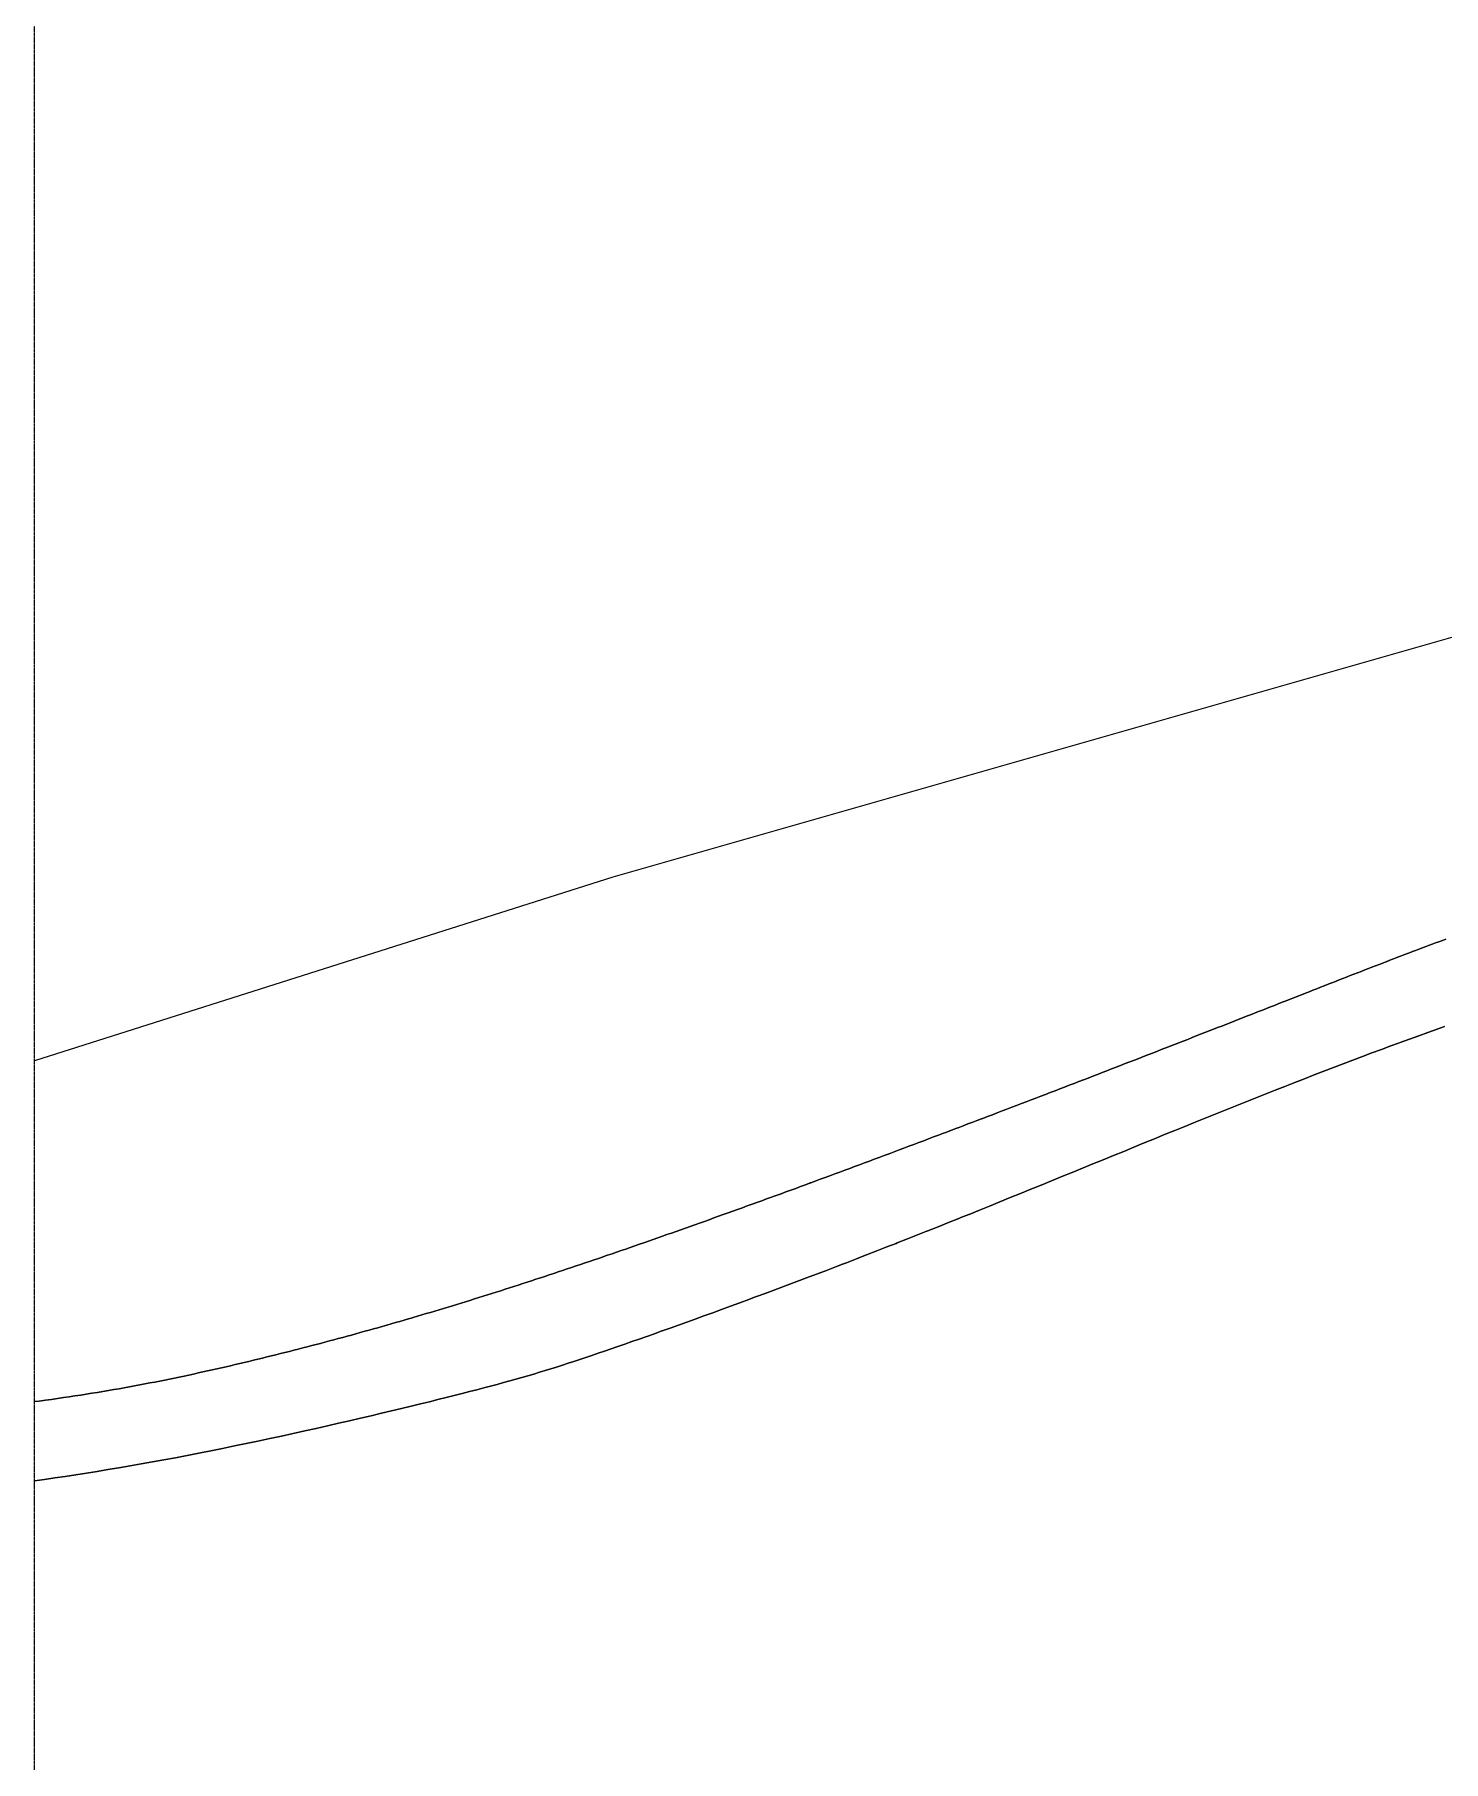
# Model space of a CAD drawing. Header units: inches. Extents: x -9418 to 110693, y 8585 to 209374.
# Drawn here: x -9418 to -6829, y 13768 to 16942 of the extents above; entities that cross this region are included whole.
import ezdxf

# ---------------------------------------------------------------- set-up
doc = ezdxf.new("R2010")
doc.units = ezdxf.units.IN
doc.header["$MEASUREMENT"] = 0
doc.linetypes.add('Aligning Line 1_8_', pattern=[0.25, 0.125, -0.125])
for name, color, linetype, lineweight in [('0-1', 7, 'Continuous', 5), ('C-TOPO', 7, 'Continuous', 9), ('G-ANNO-SYMB', 111, 'Aligning Line 1_8_', 9)]:
    doc.layers.add(name, color=color, linetype=linetype, lineweight=lineweight)

# ---------------------------------------------------------------- blocks, each defined once
blk = doc.blocks.new('1750 Ox - Topography_rvt-1-SITE PLAN - TOPO WITH IMAGERY')
at = {"layer": 'C-TOPO'}
for p, q in [((-3115.1, 16890.3), (-8355.6, 15393.4)), ((-8355.6, 15393.4), (-9418.5, 15055.6)), ((-6856.9, 15267.4), (-6850.5, 15269.8)), ((-6850.5, 15269.8), (-6856.9, 15267.4)), ((-6850.5, 15269.8), (-6844.1, 15272.2)), ((-6844.1, 15272.2), (-6850.5, 15269.8)), ((-6844.1, 15272.2), (-6837.7, 15274.6)), ((-6837.7, 15274.6), (-6844.1, 15272.2)), ((-6837.7, 15274.6), (-6831.3, 15277)), ((-6831.3, 15277), (-6837.7, 15274.6)), ((-6831.3, 15277), (-6825, 15279.3)), ((-6825, 15279.3), (-6831.3, 15277)), ((-6941.1, 15235.3), (-6935.4, 15237.5)), ((-6935.4, 15237.5), (-6941.1, 15235.3)), ((-6935.4, 15237.5), (-6934.6, 15237.8)), ((-6934.6, 15237.8), (-6935.4, 15237.5)), ((-6934.6, 15237.8), (-6928, 15240.4)), ((-6928, 15240.4), (-6934.6, 15237.8)), ((-6928, 15240.4), (-6921.5, 15242.9)), ((-6921.5, 15242.9), (-6928, 15240.4)), ((-6921.5, 15242.9), (-6915, 15245.4)), ((-6915, 15245.4), (-6921.5, 15242.9)), ((-6915, 15245.4), (-6910, 15247.3)), ((-6910, 15247.3), (-6915, 15245.4)), ((-6910, 15247.3), (-6908.5, 15247.8)), ((-6908.5, 15247.8), (-6910, 15247.3)), ((-6908.5, 15247.8), (-6902, 15250.3)), ((-6902, 15250.3), (-6908.5, 15247.8)), ((-6902, 15250.3), (-6895.5, 15252.8)), ((-6895.5, 15252.8), (-6902, 15250.3)), ((-6895.5, 15252.8), (-6889.1, 15255.2)), ((-6889.1, 15255.2), (-6895.5, 15252.8)), ((-6889.1, 15255.2), (-6886.1, 15256.4)), ((-6886.1, 15256.4), (-6889.1, 15255.2)), ((-6886.1, 15256.4), (-6882.6, 15257.7)), ((-6882.6, 15257.7), (-6886.1, 15256.4)), ((-6882.6, 15257.7), (-6876.2, 15260.1)), ((-6876.2, 15260.1), (-6882.6, 15257.7)), ((-6876.2, 15260.1), (-6869.7, 15262.6)), ((-6869.7, 15262.6), (-6876.2, 15260.1)), ((-6869.7, 15262.6), (-6863.3, 15265)), ((-6863.3, 15265), (-6869.7, 15262.6)), ((-6863.3, 15265), (-6856.9, 15267.4)), ((-6856.9, 15267.4), (-6863.3, 15265)), ((-7021.2, 15204.3), (-7014.4, 15206.9)), ((-7014.4, 15206.9), (-7021.2, 15204.3)), ((-7014.4, 15206.9), (-7007.6, 15209.6)), ((-7007.6, 15209.6), (-7014.4, 15206.9)), ((-7007.6, 15209.6), (-7006.5, 15210)), ((-7006.5, 15210), (-7007.6, 15209.6)), ((-7006.5, 15210), (-7000.9, 15212.2)), ((-7000.9, 15212.2), (-7006.5, 15210)), ((-7000.9, 15212.2), (-6994.2, 15214.8)), ((-6994.2, 15214.8), (-7000.9, 15212.2)), ((-6994.2, 15214.8), (-6987.5, 15217.4)), ((-6987.5, 15217.4), (-6994.2, 15214.8)), ((-6987.5, 15217.4), (-6980.8, 15220)), ((-6980.8, 15220), (-6987.5, 15217.4)), ((-6980.8, 15220), (-6974.2, 15222.6)), ((-6974.2, 15222.6), (-6980.8, 15220)), ((-6974.2, 15222.6), (-6971.8, 15223.5)), ((-6971.8, 15223.5), (-6974.2, 15222.6)), ((-6971.8, 15223.5), (-6967.5, 15225.1)), ((-6967.5, 15225.1), (-6971.8, 15223.5)), ((-6967.5, 15225.1), (-6960.9, 15227.7)), ((-6960.9, 15227.7), (-6967.5, 15225.1)), ((-6960.9, 15227.7), (-6954.3, 15230.2)), ((-6954.3, 15230.2), (-6960.9, 15227.7)), ((-6954.3, 15230.2), (-6947.7, 15232.8)), ((-6947.7, 15232.8), (-6954.3, 15230.2)), ((-6947.7, 15232.8), (-6941.1, 15235.3)), ((-6941.1, 15235.3), (-6947.7, 15232.8)), ((-7104.3, 15171.7), (-7097.2, 15174.5)), ((-7097.2, 15174.5), (-7104.3, 15171.7)), ((-7097.2, 15174.5), (-7090.2, 15177.2)), ((-7090.2, 15177.2), (-7097.2, 15174.5)), ((-7090.2, 15177.2), (-7083.2, 15180)), ((-7083.2, 15180), (-7090.2, 15177.2)), ((-7083.2, 15180), (-7076.2, 15182.7)), ((-7076.2, 15182.7), (-7083.2, 15180)), ((-7076.2, 15182.7), (-7069.2, 15185.5)), ((-7069.2, 15185.5), (-7076.2, 15182.7)), ((-7069.2, 15185.5), (-7062.3, 15188.2)), ((-7062.3, 15188.2), (-7069.2, 15185.5)), ((-7062.3, 15188.2), (-7055.4, 15190.9)), ((-7055.4, 15190.9), (-7062.3, 15188.2)), ((-7055.4, 15190.9), (-7048.5, 15193.6)), ((-7048.5, 15193.6), (-7055.4, 15190.9)), ((-7048.5, 15193.6), (-7041.6, 15196.3)), ((-7041.6, 15196.3), (-7048.5, 15193.6)), ((-7041.6, 15196.3), (-7034.8, 15199)), ((-7034.8, 15199), (-7041.6, 15196.3)), ((-7034.8, 15199), (-7028, 15201.6)), ((-7028, 15201.6), (-7034.8, 15199)), ((-7028, 15201.6), (-7021.2, 15204.3)), ((-7021.2, 15204.3), (-7028, 15201.6)), ((-7184.1, 15140.3), (-7176.7, 15143.2)), ((-7176.7, 15143.2), (-7184.1, 15140.3)), ((-7176.7, 15143.2), (-7169.3, 15146.1)), ((-7169.3, 15146.1), (-7176.7, 15143.2)), ((-7169.3, 15146.1), (-7167.2, 15147)), ((-7167.2, 15147), (-7169.3, 15146.1)), ((-7167.2, 15147), (-7161.9, 15149)), ((-7161.9, 15149), (-7167.2, 15147)), ((-7161.9, 15149), (-7154.6, 15151.9)), ((-7154.6, 15151.9), (-7161.9, 15149)), ((-7154.6, 15151.9), (-7147.4, 15154.8)), ((-7147.4, 15154.8), (-7154.6, 15151.9)), ((-7147.4, 15154.8), (-7140.1, 15157.6)), ((-7140.1, 15157.6), (-7147.4, 15154.8)), ((-7140.1, 15157.6), (-7132.9, 15160.5)), ((-7132.9, 15160.5), (-7140.1, 15157.6)), ((-7132.9, 15160.5), (-7125.7, 15163.3)), ((-7125.7, 15163.3), (-7132.9, 15160.5)), ((-7125.7, 15163.3), (-7118.5, 15166.1)), ((-7118.5, 15166.1), (-7125.7, 15163.3)), ((-7118.5, 15166.1), (-7111.4, 15168.9)), ((-7111.4, 15168.9), (-7118.5, 15166.1)), ((-7111.4, 15168.9), (-7104.3, 15171.7)), ((-7104.3, 15171.7), (-7111.4, 15168.9)), ((-7267.9, 15107.4), (-7260.1, 15110.5)), ((-7260.1, 15110.5), (-7267.9, 15107.4)), ((-7260.1, 15110.5), (-7252.3, 15113.5)), ((-7252.3, 15113.5), (-7260.1, 15110.5)), ((-7252.3, 15113.5), (-7244.6, 15116.6)), ((-7244.6, 15116.6), (-7252.3, 15113.5)), ((-7244.6, 15116.6), (-7236.9, 15119.6)), ((-7236.9, 15119.6), (-7244.6, 15116.6)), ((-7236.9, 15119.6), (-7229.2, 15122.6)), ((-7229.2, 15122.6), (-7236.9, 15119.6)), ((-7229.2, 15122.6), (-7221.6, 15125.6)), ((-7221.6, 15125.6), (-7229.2, 15122.6)), ((-7221.6, 15125.6), (-7214, 15128.6)), ((-7214, 15128.6), (-7221.6, 15125.6)), ((-7214, 15128.6), (-7206.5, 15131.5)), ((-7206.5, 15131.5), (-7214, 15128.6)), ((-7206.5, 15131.5), (-7199, 15134.5)), ((-7199, 15134.5), (-7206.5, 15131.5)), ((-7199, 15134.5), (-7191.5, 15137.4)), ((-7191.5, 15137.4), (-7199, 15134.5)), ((-7191.5, 15137.4), (-7184.1, 15140.3)), ((-7184.1, 15140.3), (-7191.5, 15137.4)), ((-6841.1, 15114), (-6857.9, 15107.9)), ((-6857.9, 15107.9), (-6841.1, 15114)), ((-6827.6, 15118.8), (-6841.1, 15114)), ((-6841.1, 15114), (-6827.6, 15118.8)), ((-7347.9, 15076.2), (-7339.8, 15079.4)), ((-7339.8, 15079.4), (-7347.9, 15076.2)), ((-7339.8, 15079.4), (-7331.6, 15082.5)), ((-7331.6, 15082.5), (-7339.8, 15079.4)), ((-7331.6, 15082.5), (-7323.5, 15085.7)), ((-7323.5, 15085.7), (-7331.6, 15082.5)), ((-7323.5, 15085.7), (-7315.5, 15088.8)), ((-7315.5, 15088.8), (-7323.5, 15085.7)), ((-7315.5, 15088.8), (-7307.5, 15092)), ((-7307.5, 15092), (-7315.5, 15088.8)), ((-7307.5, 15092), (-7299.5, 15095.1)), ((-7299.5, 15095.1), (-7307.5, 15092)), ((-7299.5, 15095.1), (-7291.5, 15098.2)), ((-7291.5, 15098.2), (-7299.5, 15095.1)), ((-7291.5, 15098.2), (-7283.6, 15101.3)), ((-7283.6, 15101.3), (-7291.5, 15098.2)), ((-7283.6, 15101.3), (-7275.7, 15104.4)), ((-7275.7, 15104.4), (-7283.6, 15101.3)), ((-7275.7, 15104.4), (-7267.9, 15107.4)), ((-7267.9, 15107.4), (-7275.7, 15104.4)), ((-6926.3, 15082.9), (-6943.6, 15076.5)), ((-6943.6, 15076.5), (-6926.3, 15082.9)), ((-6912.1, 15088.1), (-6926.3, 15082.9)), ((-6926.3, 15082.9), (-6912.1, 15088.1)), ((-6909.1, 15089.3), (-6912.1, 15088.1)), ((-6912.1, 15088.1), (-6909.1, 15089.3)), ((-6892, 15095.6), (-6909.1, 15089.3)), ((-6909.1, 15089.3), (-6892, 15095.6)), ((-6874.9, 15101.8), (-6892, 15095.6)), ((-6892, 15095.6), (-6874.9, 15101.8)), ((-6857.9, 15107.9), (-6874.9, 15101.8)), ((-6874.9, 15101.8), (-6857.9, 15107.9)), ((-7431.1, 15043.8), (-7422.7, 15047.1)), ((-7422.7, 15047.1), (-7431.1, 15043.8)), ((-7422.7, 15047.1), (-7414.3, 15050.4)), ((-7414.3, 15050.4), (-7422.7, 15047.1)), ((-7414.3, 15050.4), (-7405.9, 15053.6)), ((-7405.9, 15053.6), (-7414.3, 15050.4)), ((-7405.9, 15053.6), (-7397.5, 15056.9)), ((-7397.5, 15056.9), (-7405.9, 15053.6)), ((-7397.5, 15056.9), (-7389.2, 15060.1)), ((-7389.2, 15060.1), (-7397.5, 15056.9)), ((-7389.2, 15060.1), (-7380.9, 15063.4)), ((-7380.9, 15063.4), (-7389.2, 15060.1)), ((-7380.9, 15063.4), (-7372.6, 15066.6)), ((-7372.6, 15066.6), (-7380.9, 15063.4)), ((-7372.6, 15066.6), (-7364.3, 15069.8)), ((-7364.3, 15069.8), (-7372.6, 15066.6)), ((-7364.3, 15069.8), (-7356.1, 15073)), ((-7356.1, 15073), (-7364.3, 15069.8)), ((-7356.1, 15073), (-7347.9, 15076.2)), ((-7347.9, 15076.2), (-7356.1, 15073)), ((-7013.6, 15050.1), (-7031.3, 15043.3)), ((-7031.3, 15043.3), (-7013.6, 15050.1)), ((-6996, 15056.8), (-7013.6, 15050.1)), ((-7013.6, 15050.1), (-6996, 15056.8)), ((-6978.4, 15063.4), (-6996, 15056.8)), ((-6996, 15056.8), (-6978.4, 15063.4)), ((-6961, 15070), (-6978.4, 15063.4)), ((-6978.4, 15063.4), (-6961, 15070)), ((-6943.6, 15076.5), (-6961, 15070)), ((-6961, 15070), (-6943.6, 15076.5)), ((-7508.3, 15014), (-7499.6, 15017.4)), ((-7499.6, 15017.4), (-7508.3, 15014)), ((-7499.6, 15017.4), (-7491, 15020.7)), ((-7491, 15020.7), (-7499.6, 15017.4)), ((-7491, 15020.7), (-7482.4, 15024)), ((-7482.4, 15024), (-7491, 15020.7)), ((-7482.4, 15024), (-7473.8, 15027.4)), ((-7473.8, 15027.4), (-7482.4, 15024)), ((-7473.8, 15027.4), (-7465.2, 15030.7)), ((-7465.2, 15030.7), (-7473.8, 15027.4)), ((-7465.2, 15030.7), (-7457.8, 15033.5)), ((-7457.8, 15033.5), (-7465.2, 15030.7)), ((-7457.8, 15033.5), (-7456.6, 15034)), ((-7456.6, 15034), (-7457.8, 15033.5)), ((-7456.6, 15034), (-7448.1, 15037.3)), ((-7448.1, 15037.3), (-7456.6, 15034)), ((-7448.1, 15037.3), (-7439.6, 15040.6)), ((-7439.6, 15040.6), (-7448.1, 15037.3)), ((-7439.6, 15040.6), (-7431.1, 15043.8)), ((-7431.1, 15043.8), (-7439.6, 15040.6)), ((-7102.8, 15015.6), (-7120.8, 15008.6)), ((-7120.8, 15008.6), (-7102.8, 15015.6)), ((-7084.8, 15022.7), (-7102.8, 15015.6)), ((-7102.8, 15015.6), (-7084.8, 15022.7)), ((-7066.9, 15029.6), (-7084.8, 15022.7)), ((-7084.8, 15022.7), (-7066.9, 15029.6)), ((-7049, 15036.5), (-7066.9, 15029.6)), ((-7066.9, 15029.6), (-7049, 15036.5)), ((-7031.3, 15043.3), (-7049, 15036.5)), ((-7049, 15036.5), (-7031.3, 15043.3)), ((-7596, 14980.3), (-7587.2, 14983.7)), ((-7587.2, 14983.7), (-7596, 14980.3)), ((-7587.2, 14983.7), (-7578.3, 14987.1)), ((-7578.3, 14987.1), (-7587.2, 14983.7)), ((-7578.3, 14987.1), (-7569.5, 14990.5)), ((-7569.5, 14990.5), (-7578.3, 14987.1)), ((-7569.5, 14990.5), (-7560.7, 14993.9)), ((-7560.7, 14993.9), (-7569.5, 14990.5)), ((-7560.7, 14993.9), (-7551.9, 14997.3)), ((-7551.9, 14997.3), (-7560.7, 14993.9)), ((-7551.9, 14997.3), (-7543.2, 15000.6)), ((-7543.2, 15000.6), (-7551.9, 14997.3)), ((-7543.2, 15000.6), (-7534.4, 15004)), ((-7534.4, 15004), (-7543.2, 15000.6)), ((-7534.4, 15004), (-7525.7, 15007.3)), ((-7525.7, 15007.3), (-7534.4, 15004)), ((-7525.7, 15007.3), (-7517, 15010.7)), ((-7517, 15010.7), (-7525.7, 15007.3)), ((-7517, 15010.7), (-7508.3, 15014)), ((-7508.3, 15014), (-7517, 15010.7)), ((-7175.3, 14987), (-7193.6, 14979.7)), ((-7193.6, 14979.7), (-7175.3, 14987)), ((-7157.1, 14994.3), (-7175.3, 14987)), ((-7175.3, 14987), (-7157.1, 14994.3)), ((-7138.9, 15001.4), (-7157.1, 14994.3)), ((-7157.1, 14994.3), (-7138.9, 15001.4)), ((-7120.8, 15008.6), (-7138.9, 15001.4)), ((-7138.9, 15001.4), (-7120.8, 15008.6)), ((-7676.1, 14949.8), (-7667.3, 14953.1)), ((-7667.3, 14953.1), (-7676.1, 14949.8)), ((-7667.3, 14953.1), (-7658.4, 14956.5)), ((-7658.4, 14956.5), (-7667.3, 14953.1)), ((-7658.4, 14956.5), (-7649.4, 14959.9)), ((-7649.4, 14959.9), (-7658.4, 14956.5)), ((-7649.4, 14959.9), (-7640.5, 14963.4)), ((-7640.5, 14963.4), (-7649.4, 14959.9)), ((-7640.5, 14963.4), (-7631.6, 14966.8)), ((-7631.6, 14966.8), (-7640.5, 14963.4)), ((-7631.6, 14966.8), (-7622.6, 14970.2)), ((-7622.6, 14970.2), (-7631.6, 14966.8)), ((-7622.6, 14970.2), (-7613.8, 14973.6)), ((-7613.8, 14973.6), (-7622.6, 14970.2)), ((-7613.8, 14973.6), (-7604.9, 14977)), ((-7604.9, 14977), (-7613.8, 14973.6)), ((-7604.9, 14977), (-7596, 14980.3)), ((-7596, 14980.3), (-7604.9, 14977)), ((-7248.9, 14957.6), (-7267.4, 14950.1)), ((-7267.4, 14950.1), (-7248.9, 14957.6)), ((-7230.4, 14965), (-7248.9, 14957.6)), ((-7248.9, 14957.6), (-7230.4, 14965)), ((-7212, 14972.4), (-7230.4, 14965)), ((-7230.4, 14965), (-7212, 14972.4)), ((-7193.6, 14979.7), (-7212, 14972.4)), ((-7212, 14972.4), (-7193.6, 14979.7)), ((-7757.4, 14919), (-7748.4, 14922.4)), ((-7748.4, 14922.4), (-7757.4, 14919)), ((-7748.4, 14922.4), (-7744.1, 14924)), ((-7744.1, 14924), (-7748.4, 14922.4)), ((-7744.1, 14924), (-7739.4, 14925.8)), ((-7739.4, 14925.8), (-7744.1, 14924)), ((-7739.4, 14925.8), (-7734.9, 14927.5)), ((-7734.9, 14927.5), (-7739.4, 14925.8)), ((-7734.9, 14927.5), (-7730.3, 14929.2)), ((-7730.3, 14929.2), (-7734.9, 14927.5)), ((-7730.3, 14929.2), (-7722.1, 14932.3)), ((-7722.1, 14932.3), (-7730.3, 14929.2)), ((-7722.1, 14932.3), (-7721.3, 14932.6)), ((-7721.3, 14932.6), (-7722.1, 14932.3)), ((-7721.3, 14932.6), (-7712.3, 14936.1)), ((-7712.3, 14936.1), (-7721.3, 14932.6)), ((-7712.3, 14936.1), (-7703.3, 14939.5)), ((-7703.3, 14939.5), (-7712.3, 14936.1)), ((-7703.3, 14939.5), (-7703.2, 14939.5)), ((-7703.2, 14939.5), (-7703.3, 14939.5)), ((-7703.2, 14939.5), (-7694.3, 14942.9)), ((-7694.3, 14942.9), (-7703.2, 14939.5)), ((-7694.3, 14942.9), (-7685.3, 14946.3)), ((-7685.3, 14946.3), (-7694.3, 14942.9)), ((-7685.3, 14946.3), (-7676.3, 14949.7)), ((-7676.3, 14949.7), (-7685.3, 14946.3)), ((-7676.3, 14949.7), (-7676.1, 14949.8)), ((-7676.1, 14949.8), (-7676.3, 14949.7)), ((-7342, 14919.9), (-7360.7, 14912.2)), ((-7360.7, 14912.2), (-7342, 14919.9)), ((-7323.3, 14927.5), (-7342, 14919.9)), ((-7342, 14919.9), (-7323.3, 14927.5)), ((-7323.1, 14927.5), (-7323.3, 14927.5)), ((-7323.3, 14927.5), (-7323.1, 14927.5)), ((-7304.6, 14935), (-7323.1, 14927.5)), ((-7323.1, 14927.5), (-7304.6, 14935)), ((-7286, 14942.6), (-7304.6, 14935)), ((-7304.6, 14935), (-7286, 14942.6)), ((-7267.4, 14950.1), (-7286, 14942.6)), ((-7286, 14942.6), (-7267.4, 14950.1)), ((-7848.1, 14884.9), (-7839, 14888.3)), ((-7839, 14888.3), (-7848.1, 14884.9)), ((-7839, 14888.3), (-7829.9, 14891.7)), ((-7829.9, 14891.7), (-7839, 14888.3)), ((-7829.9, 14891.7), (-7820.9, 14895.1)), ((-7820.9, 14895.1), (-7829.9, 14891.7)), ((-7820.9, 14895.1), (-7811.8, 14898.5)), ((-7811.8, 14898.5), (-7820.9, 14895.1)), ((-7811.8, 14898.5), (-7802.7, 14901.9)), ((-7802.7, 14901.9), (-7811.8, 14898.5)), ((-7802.7, 14901.9), (-7793.7, 14905.3)), ((-7793.7, 14905.3), (-7802.7, 14901.9)), ((-7793.7, 14905.3), (-7784.6, 14908.7)), ((-7784.6, 14908.7), (-7793.7, 14905.3)), ((-7784.6, 14908.7), (-7775.5, 14912.1)), ((-7775.5, 14912.1), (-7784.6, 14908.7)), ((-7775.5, 14912.1), (-7766.5, 14915.6)), ((-7766.5, 14915.6), (-7775.5, 14912.1)), ((-7766.5, 14915.6), (-7757.4, 14919)), ((-7757.4, 14919), (-7766.5, 14915.6)), ((-7417.1, 14889.2), (-7436, 14881.5)), ((-7436, 14881.5), (-7417.1, 14889.2)), ((-7398.3, 14896.9), (-7417.1, 14889.2)), ((-7417.1, 14889.2), (-7398.3, 14896.9)), ((-7379.5, 14904.6), (-7398.3, 14896.9)), ((-7398.3, 14896.9), (-7379.5, 14904.6)), ((-7360.7, 14912.2), (-7379.5, 14904.6)), ((-7379.5, 14904.6), (-7360.7, 14912.2)), ((-7929.7, 14854.5), (-7920.6, 14857.9)), ((-7920.6, 14857.9), (-7929.7, 14854.5)), ((-7920.6, 14857.9), (-7911.6, 14861.2)), ((-7911.6, 14861.2), (-7920.6, 14857.9)), ((-7911.6, 14861.2), (-7902.5, 14864.6)), ((-7902.5, 14864.6), (-7911.6, 14861.2)), ((-7902.5, 14864.6), (-7893.4, 14868)), ((-7893.4, 14868), (-7902.5, 14864.6)), ((-7893.4, 14868), (-7884.4, 14871.3)), ((-7884.4, 14871.3), (-7893.4, 14868)), ((-7884.4, 14871.3), (-7875.3, 14874.7)), ((-7875.3, 14874.7), (-7884.4, 14871.3)), ((-7875.3, 14874.7), (-7866.2, 14878.1)), ((-7866.2, 14878.1), (-7875.3, 14874.7)), ((-7866.2, 14878.1), (-7857.2, 14881.5)), ((-7857.2, 14881.5), (-7866.2, 14878.1)), ((-7857.2, 14881.5), (-7848.1, 14884.9)), ((-7848.1, 14884.9), (-7857.2, 14881.5)), ((-7492.7, 14858.3), (-7511.6, 14850.5)), ((-7511.6, 14850.5), (-7492.7, 14858.3)), ((-7473.8, 14866), (-7492.7, 14858.3)), ((-7492.7, 14858.3), (-7473.8, 14866)), ((-7466.1, 14869.2), (-7473.8, 14866)), ((-7473.8, 14866), (-7466.1, 14869.2)), ((-7454.9, 14873.8), (-7466.1, 14869.2)), ((-7466.1, 14869.2), (-7454.9, 14873.8)), ((-7436, 14881.5), (-7454.9, 14873.8)), ((-7454.9, 14873.8), (-7436, 14881.5)), ((-8019.8, 14821.2), (-8010.8, 14824.5)), ((-8010.8, 14824.5), (-8019.8, 14821.2)), ((-8010.8, 14824.5), (-8001.9, 14827.8)), ((-8001.9, 14827.8), (-8010.8, 14824.5)), ((-8001.9, 14827.8), (-7994.2, 14830.7)), ((-7994.2, 14830.7), (-8001.9, 14827.8)), ((-7994.2, 14830.7), (-7993.5, 14830.9)), ((-7993.5, 14830.9), (-7994.2, 14830.7)), ((-7993.5, 14830.9), (-7992.9, 14831.2)), ((-7992.9, 14831.2), (-7993.5, 14830.9)), ((-7992.9, 14831.2), (-7991.7, 14831.6)), ((-7991.7, 14831.6), (-7992.9, 14831.2)), ((-7991.7, 14831.6), (-7983.9, 14834.5)), ((-7983.9, 14834.5), (-7991.7, 14831.6)), ((-7983.9, 14834.5), (-7974.8, 14837.8)), ((-7974.8, 14837.8), (-7983.9, 14834.5)), ((-7974.8, 14837.8), (-7965.8, 14841.1)), ((-7965.8, 14841.1), (-7974.8, 14837.8)), ((-7965.8, 14841.1), (-7956.8, 14844.5)), ((-7956.8, 14844.5), (-7965.8, 14841.1)), ((-7956.8, 14844.5), (-7947.8, 14847.8)), ((-7947.8, 14847.8), (-7956.8, 14844.5)), ((-7947.8, 14847.8), (-7938.7, 14851.1)), ((-7938.7, 14851.1), (-7947.8, 14847.8)), ((-7938.7, 14851.1), (-7929.7, 14854.5)), ((-7929.7, 14854.5), (-7938.7, 14851.1)), ((-7568.5, 14827.3), (-7587.5, 14819.6)), ((-7587.5, 14819.6), (-7568.5, 14827.3)), ((-7549.5, 14835), (-7568.5, 14827.3)), ((-7568.5, 14827.3), (-7549.5, 14835)), ((-7530.6, 14842.8), (-7549.5, 14835)), ((-7549.5, 14835), (-7530.6, 14842.8)), ((-7511.6, 14850.5), (-7530.6, 14842.8)), ((-7530.6, 14842.8), (-7511.6, 14850.5)), ((-8100, 14792), (-8091.2, 14795.2)), ((-8091.2, 14795.2), (-8100, 14792)), ((-8091.2, 14795.2), (-8082.3, 14798.4)), ((-8082.3, 14798.4), (-8091.2, 14795.2)), ((-8082.3, 14798.4), (-8073.4, 14801.7)), ((-8073.4, 14801.7), (-8082.3, 14798.4)), ((-8073.4, 14801.7), (-8064.5, 14804.9)), ((-8064.5, 14804.9), (-8073.4, 14801.7)), ((-8064.5, 14804.9), (-8061.1, 14806.2)), ((-8061.1, 14806.2), (-8064.5, 14804.9)), ((-8061.1, 14806.2), (-8055.6, 14808.2)), ((-8055.6, 14808.2), (-8061.1, 14806.2)), ((-8055.6, 14808.2), (-8046.7, 14811.4)), ((-8046.7, 14811.4), (-8055.6, 14808.2)), ((-8046.7, 14811.4), (-8037.7, 14814.7)), ((-8037.7, 14814.7), (-8046.7, 14811.4)), ((-8037.7, 14814.7), (-8028.8, 14818)), ((-8028.8, 14818), (-8037.7, 14814.7)), ((-8028.8, 14818), (-8019.8, 14821.2)), ((-8019.8, 14821.2), (-8028.8, 14818)), ((-7644.4, 14796.4), (-7663.4, 14788.7)), ((-7663.4, 14788.7), (-7644.4, 14796.4)), ((-7625.4, 14804.1), (-7644.4, 14796.4)), ((-7644.4, 14796.4), (-7625.4, 14804.1)), ((-7606.4, 14811.8), (-7625.4, 14804.1)), ((-7625.4, 14804.1), (-7606.4, 14811.8)), ((-7625.4, 14804.1), (-7625.4, 14804.1)), ((-7625.4, 14804.1), (-7625.4, 14804.1)), ((-7587.5, 14819.6), (-7606.4, 14811.8)), ((-7606.4, 14811.8), (-7587.5, 14819.6)), ((-8187.6, 14760.5), (-8178.9, 14763.6)), ((-8178.9, 14763.6), (-8187.6, 14760.5)), ((-8178.9, 14763.6), (-8170.3, 14766.7)), ((-8170.3, 14766.7), (-8178.9, 14763.6)), ((-8170.3, 14766.7), (-8161.5, 14769.8)), ((-8161.5, 14769.8), (-8170.3, 14766.7)), ((-8161.5, 14769.8), (-8152.8, 14772.9)), ((-8152.8, 14772.9), (-8161.5, 14769.8)), ((-8152.8, 14772.9), (-8144.1, 14776.1)), ((-8144.1, 14776.1), (-8152.8, 14772.9)), ((-8144.1, 14776.1), (-8135.3, 14779.2)), ((-8135.3, 14779.2), (-8144.1, 14776.1)), ((-8135.3, 14779.2), (-8126.5, 14782.4)), ((-8126.5, 14782.4), (-8135.3, 14779.2)), ((-8126.5, 14782.4), (-8117.7, 14785.6)), ((-8117.7, 14785.6), (-8126.5, 14782.4)), ((-8117.7, 14785.6), (-8108.9, 14788.8)), ((-8108.9, 14788.8), (-8117.7, 14785.6)), ((-8108.9, 14788.8), (-8100, 14792)), ((-8100, 14792), (-8108.9, 14788.8)), ((-7720.2, 14765.8), (-7739.1, 14758.2)), ((-7739.1, 14758.2), (-7720.2, 14765.8)), ((-7716.4, 14767.4), (-7720.2, 14765.8)), ((-7720.2, 14765.8), (-7716.4, 14767.4)), ((-7701.5, 14773.3), (-7716.4, 14767.4)), ((-7716.4, 14767.4), (-7701.5, 14773.3)), ((-7701.3, 14773.4), (-7701.5, 14773.3)), ((-7701.5, 14773.3), (-7701.3, 14773.4)), ((-7682.3, 14781.1), (-7701.3, 14773.4)), ((-7701.3, 14773.4), (-7682.3, 14781.1)), ((-7663.4, 14788.7), (-7682.3, 14781.1)), ((-7682.3, 14781.1), (-7663.4, 14788.7)), ((-8281.7, 14727.1), (-8273.3, 14730.1)), ((-8273.3, 14730.1), (-8281.7, 14727.1)), ((-8273.3, 14730.1), (-8264.8, 14733.1)), ((-8264.8, 14733.1), (-8273.3, 14730.1)), ((-8264.8, 14733.1), (-8256.3, 14736.1)), ((-8256.3, 14736.1), (-8264.8, 14733.1)), ((-8256.3, 14736.1), (-8247.8, 14739.1)), ((-8247.8, 14739.1), (-8256.3, 14736.1)), ((-8247.8, 14739.1), (-8239.2, 14742.1)), ((-8239.2, 14742.1), (-8247.8, 14739.1)), ((-8239.2, 14742.1), (-8230.7, 14745.1)), ((-8230.7, 14745.1), (-8239.2, 14742.1)), ((-8230.7, 14745.1), (-8222.1, 14748.2)), ((-8222.1, 14748.2), (-8230.7, 14745.1)), ((-8222.1, 14748.2), (-8213.5, 14751.2)), ((-8213.5, 14751.2), (-8222.1, 14748.2)), ((-8213.5, 14751.2), (-8204.9, 14754.3)), ((-8204.9, 14754.3), (-8213.5, 14751.2)), ((-8204.9, 14754.3), (-8196.3, 14757.4)), ((-8196.3, 14757.4), (-8204.9, 14754.3)), ((-8196.3, 14757.4), (-8187.6, 14760.5)), ((-8187.6, 14760.5), (-8196.3, 14757.4)), ((-7795.7, 14735.7), (-7814.5, 14728.2)), ((-7814.5, 14728.2), (-7795.7, 14735.7)), ((-7780.4, 14741.7), (-7795.7, 14735.7)), ((-7795.7, 14735.7), (-7780.4, 14741.7)), ((-7776.9, 14743.1), (-7780.4, 14741.7)), ((-7780.4, 14741.7), (-7776.9, 14743.1)), ((-7758, 14750.7), (-7776.9, 14743.1)), ((-7776.9, 14743.1), (-7758, 14750.7)), ((-7739.1, 14758.2), (-7758, 14750.7)), ((-7758, 14750.7), (-7739.1, 14758.2)), ((-8369.1, 14696.9), (-8365.5, 14698.1)), ((-8365.5, 14698.1), (-8369.1, 14696.9)), ((-8365.5, 14698.1), (-8357.2, 14700.9)), ((-8357.2, 14700.9), (-8365.5, 14698.1)), ((-8357.2, 14700.9), (-8348.9, 14703.8)), ((-8348.9, 14703.8), (-8357.2, 14700.9)), ((-8348.9, 14703.8), (-8340.6, 14706.7)), ((-8340.6, 14706.7), (-8348.9, 14703.8)), ((-8340.6, 14706.7), (-8332.2, 14709.6)), ((-8332.2, 14709.6), (-8340.6, 14706.7)), ((-8332.2, 14709.6), (-8323.8, 14712.5)), ((-8323.8, 14712.5), (-8332.2, 14709.6)), ((-8323.8, 14712.5), (-8315.4, 14715.4)), ((-8315.4, 14715.4), (-8323.8, 14712.5)), ((-8315.4, 14715.4), (-8307, 14718.3)), ((-8307, 14718.3), (-8315.4, 14715.4)), ((-8307, 14718.3), (-8298.6, 14721.2)), ((-8298.6, 14721.2), (-8307, 14718.3)), ((-8298.6, 14721.2), (-8290.2, 14724.2)), ((-8290.2, 14724.2), (-8298.6, 14721.2)), ((-8290.2, 14724.2), (-8281.7, 14727.1)), ((-8281.7, 14727.1), (-8290.2, 14724.2)), ((-7889.5, 14698.9), (-7897.8, 14695.7)), ((-7897.8, 14695.7), (-7889.5, 14698.9)), ((-7870.8, 14706.1), (-7889.5, 14698.9)), ((-7889.5, 14698.9), (-7870.8, 14706.1)), ((-7852.1, 14713.5), (-7870.8, 14706.1)), ((-7870.8, 14706.1), (-7852.1, 14713.5)), ((-7835.1, 14720.1), (-7852.1, 14713.5)), ((-7852.1, 14713.5), (-7835.1, 14720.1)), ((-7833.3, 14720.8), (-7835.1, 14720.1)), ((-7835.1, 14720.1), (-7833.3, 14720.8)), ((-7814.5, 14728.2), (-7833.3, 14720.8)), ((-7833.3, 14720.8), (-7814.5, 14728.2)), ((-8464.4, 14664.8), (-8456.2, 14667.5)), ((-8456.2, 14667.5), (-8464.4, 14664.8)), ((-8456.2, 14667.5), (-8448, 14670.2)), ((-8448, 14670.2), (-8456.2, 14667.5)), ((-8448, 14670.2), (-8439.8, 14673)), ((-8439.8, 14673), (-8448, 14670.2)), ((-8439.8, 14673), (-8431.6, 14675.7)), ((-8431.6, 14675.7), (-8439.8, 14673)), ((-8431.6, 14675.7), (-8423.4, 14678.5)), ((-8423.4, 14678.5), (-8431.6, 14675.7)), ((-8423.4, 14678.5), (-8415.2, 14681.2)), ((-8415.2, 14681.2), (-8423.4, 14678.5)), ((-8415.2, 14681.2), (-8406.9, 14684)), ((-8406.9, 14684), (-8415.2, 14681.2)), ((-8406.9, 14684), (-8398.7, 14686.8)), ((-8398.7, 14686.8), (-8406.9, 14684)), ((-8398.7, 14686.8), (-8390.4, 14689.6)), ((-8390.4, 14689.6), (-8398.7, 14686.8)), ((-8390.4, 14689.6), (-8382.1, 14692.4)), ((-8382.1, 14692.4), (-8390.4, 14689.6)), ((-8382.1, 14692.4), (-8373.8, 14695.3)), ((-8373.8, 14695.3), (-8382.1, 14692.4)), ((-8373.8, 14695.3), (-8369.1, 14696.9)), ((-8369.1, 14696.9), (-8373.8, 14695.3)), ((-7963.4, 14670.4), (-7981.7, 14663.5)), ((-7981.7, 14663.5), (-7963.4, 14670.4)), ((-7945.1, 14677.5), (-7963.4, 14670.4)), ((-7963.4, 14670.4), (-7945.1, 14677.5)), ((-7933.7, 14681.8), (-7945.1, 14677.5)), ((-7945.1, 14677.5), (-7933.7, 14681.8)), ((-7926.6, 14684.5), (-7933.7, 14681.8)), ((-7933.7, 14681.8), (-7926.6, 14684.5)), ((-7908.1, 14691.7), (-7926.6, 14684.5)), ((-7926.6, 14684.5), (-7908.1, 14691.7)), ((-7897.8, 14695.7), (-7908.1, 14691.7)), ((-7908.1, 14691.7), (-7897.8, 14695.7)), ((-8561.9, 14633.1), (-8553.8, 14635.7)), ((-8553.8, 14635.7), (-8561.9, 14633.1)), ((-8553.8, 14635.7), (-8545.7, 14638.2)), ((-8545.7, 14638.2), (-8553.8, 14635.7)), ((-8545.7, 14638.2), (-8537.6, 14640.9)), ((-8537.6, 14640.9), (-8545.7, 14638.2)), ((-8537.6, 14640.9), (-8529.5, 14643.5)), ((-8529.5, 14643.5), (-8537.6, 14640.9)), ((-8529.5, 14643.5), (-8521.4, 14646.1)), ((-8521.4, 14646.1), (-8529.5, 14643.5)), ((-8521.4, 14646.1), (-8513.3, 14648.7)), ((-8513.3, 14648.7), (-8521.4, 14646.1)), ((-8513.3, 14648.7), (-8505.1, 14651.4)), ((-8505.1, 14651.4), (-8513.3, 14648.7)), ((-8505.1, 14651.4), (-8497, 14654)), ((-8497, 14654), (-8505.1, 14651.4)), ((-8497, 14654), (-8488.9, 14656.7)), ((-8488.9, 14656.7), (-8497, 14654)), ((-8488.9, 14656.7), (-8480.7, 14659.4)), ((-8480.7, 14659.4), (-8488.9, 14656.7)), ((-8480.7, 14659.4), (-8472.5, 14662.1)), ((-8472.5, 14662.1), (-8480.7, 14659.4)), ((-8472.5, 14662.1), (-8464.4, 14664.8)), ((-8464.4, 14664.8), (-8472.5, 14662.1)), ((-8053.4, 14636.4), (-8071, 14629.9)), ((-8071, 14629.9), (-8053.4, 14636.4)), ((-8035.7, 14643.1), (-8053.4, 14636.4)), ((-8053.4, 14636.4), (-8035.7, 14643.1)), ((-8017.8, 14649.8), (-8035.7, 14643.1)), ((-8035.7, 14643.1), (-8017.8, 14649.8)), ((-7999.8, 14656.6), (-8017.8, 14649.8)), ((-8017.8, 14649.8), (-7999.8, 14656.6)), ((-7981.7, 14663.5), (-7999.8, 14656.6)), ((-7999.8, 14656.6), (-7981.7, 14663.5)), ((-8666.7, 14600.5), (-8658.6, 14602.9)), ((-8658.6, 14602.9), (-8666.7, 14600.5)), ((-8658.6, 14602.9), (-8650.6, 14605.4)), ((-8650.6, 14605.4), (-8658.6, 14602.9)), ((-8650.6, 14605.4), (-8642.5, 14607.9)), ((-8642.5, 14607.9), (-8650.6, 14605.4)), ((-8642.5, 14607.9), (-8634.5, 14610.3)), ((-8634.5, 14610.3), (-8642.5, 14607.9)), ((-8634.5, 14610.3), (-8626.4, 14612.8)), ((-8626.4, 14612.8), (-8634.5, 14610.3)), ((-8626.4, 14612.8), (-8618.4, 14615.3)), ((-8618.4, 14615.3), (-8626.4, 14612.8)), ((-8618.4, 14615.3), (-8610.3, 14617.8)), ((-8610.3, 14617.8), (-8618.4, 14615.3)), ((-8610.3, 14617.8), (-8602.3, 14620.3)), ((-8602.3, 14620.3), (-8610.3, 14617.8)), ((-8602.3, 14620.3), (-8594.2, 14622.9)), ((-8594.2, 14622.9), (-8602.3, 14620.3)), ((-8594.2, 14622.9), (-8586.1, 14625.4)), ((-8586.1, 14625.4), (-8594.2, 14622.9)), ((-8586.1, 14625.4), (-8578, 14627.9)), ((-8578, 14627.9), (-8586.1, 14625.4)), ((-8578, 14627.9), (-8570, 14630.5)), ((-8570, 14630.5), (-8578, 14627.9)), ((-8570, 14630.5), (-8561.9, 14633.1)), ((-8561.9, 14633.1), (-8570, 14630.5)), ((-8139.4, 14604.6), (-8156, 14598.5)), ((-8156, 14598.5), (-8139.4, 14604.6)), ((-8122.6, 14610.8), (-8139.4, 14604.6)), ((-8139.4, 14604.6), (-8122.6, 14610.8)), ((-8105.6, 14617), (-8122.6, 14610.8)), ((-8122.6, 14610.8), (-8105.6, 14617)), ((-8095.2, 14620.9), (-8105.6, 14617)), ((-8105.6, 14617), (-8095.2, 14620.9)), ((-8088.4, 14623.4), (-8095.2, 14620.9)), ((-8095.2, 14620.9), (-8088.4, 14623.4)), ((-8071, 14629.9), (-8088.4, 14623.4)), ((-8088.4, 14623.4), (-8071, 14629.9)), ((-8771.3, 14569.7), (-8763.3, 14572)), ((-8763.3, 14572), (-8771.3, 14569.7)), ((-8763.3, 14572), (-8755.2, 14574.4)), ((-8755.2, 14574.4), (-8763.3, 14572)), ((-8755.2, 14574.4), (-8747.2, 14576.7)), ((-8747.2, 14576.7), (-8755.2, 14574.4)), ((-8747.2, 14576.7), (-8739.1, 14579)), ((-8739.1, 14579), (-8747.2, 14576.7)), ((-8739.1, 14579), (-8731.1, 14581.4)), ((-8731.1, 14581.4), (-8739.1, 14579)), ((-8731.1, 14581.4), (-8726.4, 14582.7)), ((-8726.4, 14582.7), (-8731.1, 14581.4)), ((-8726.4, 14582.7), (-8723, 14583.7)), ((-8723, 14583.7), (-8726.4, 14582.7)), ((-8723, 14583.7), (-8715, 14586.1)), ((-8715, 14586.1), (-8723, 14583.7)), ((-8715, 14586.1), (-8706.9, 14588.5)), ((-8706.9, 14588.5), (-8715, 14586.1)), ((-8706.9, 14588.5), (-8698.9, 14590.9)), ((-8698.9, 14590.9), (-8706.9, 14588.5)), ((-8698.9, 14590.9), (-8690.8, 14593.2)), ((-8690.8, 14593.2), (-8698.9, 14590.9)), ((-8690.8, 14593.2), (-8682.8, 14595.7)), ((-8682.8, 14595.7), (-8690.8, 14593.2)), ((-8682.8, 14595.7), (-8674.7, 14598.1)), ((-8674.7, 14598.1), (-8682.8, 14595.7)), ((-8674.7, 14598.1), (-8666.7, 14600.5)), ((-8666.7, 14600.5), (-8674.7, 14598.1)), ((-8219.9, 14575.3), (-8235.2, 14569.8)), ((-8235.2, 14569.8), (-8219.9, 14575.3)), ((-8204.3, 14580.9), (-8219.9, 14575.3)), ((-8219.9, 14575.3), (-8204.3, 14580.9)), ((-8188.4, 14586.7), (-8204.3, 14580.9)), ((-8204.3, 14580.9), (-8188.4, 14586.7)), ((-8172.3, 14592.5), (-8188.4, 14586.7)), ((-8188.4, 14586.7), (-8172.3, 14592.5)), ((-8156, 14598.5), (-8172.3, 14592.5)), ((-8172.3, 14592.5), (-8156, 14598.5)), ((-8884.8, 14538.5), (-8876.6, 14540.7)), ((-8876.6, 14540.7), (-8884.8, 14538.5)), ((-8876.6, 14540.7), (-8868.5, 14542.8)), ((-8868.5, 14542.8), (-8876.6, 14540.7)), ((-8868.5, 14542.8), (-8860.3, 14545)), ((-8860.3, 14545), (-8868.5, 14542.8)), ((-8860.3, 14545), (-8852.2, 14547.2)), ((-8852.2, 14547.2), (-8860.3, 14545)), ((-8852.2, 14547.2), (-8844.1, 14549.4)), ((-8844.1, 14549.4), (-8852.2, 14547.2)), ((-8844.1, 14549.4), (-8836, 14551.6)), ((-8836, 14551.6), (-8844.1, 14549.4)), ((-8836, 14551.6), (-8827.9, 14553.9)), ((-8827.9, 14553.9), (-8836, 14551.6)), ((-8827.9, 14553.9), (-8819.8, 14556.1)), ((-8819.8, 14556.1), (-8827.9, 14553.9)), ((-8819.8, 14556.1), (-8811.7, 14558.4)), ((-8811.7, 14558.4), (-8819.8, 14556.1)), ((-8811.7, 14558.4), (-8803.6, 14560.6)), ((-8803.6, 14560.6), (-8811.7, 14558.4)), ((-8803.6, 14560.6), (-8795.6, 14562.9)), ((-8795.6, 14562.9), (-8803.6, 14560.6)), ((-8795.6, 14562.9), (-8787.5, 14565.1)), ((-8787.5, 14565.1), (-8795.6, 14562.9)), ((-8787.5, 14565.1), (-8779.4, 14567.4)), ((-8779.4, 14567.4), (-8787.5, 14565.1)), ((-8779.4, 14567.4), (-8771.3, 14569.7)), ((-8771.3, 14569.7), (-8779.4, 14567.4)), ((-8320.8, 14539.4), (-8333.9, 14534.9)), ((-8333.9, 14534.9), (-8320.8, 14539.4)), ((-8307.4, 14544.2), (-8320.8, 14539.4)), ((-8320.8, 14539.4), (-8307.4, 14544.2)), ((-8293.6, 14549), (-8307.4, 14544.2)), ((-8307.4, 14544.2), (-8293.6, 14549)), ((-8279.5, 14554), (-8293.6, 14549)), ((-8293.6, 14549), (-8279.5, 14554)), ((-8265.5, 14559), (-8279.5, 14554)), ((-8279.5, 14554), (-8265.5, 14559)), ((-8265, 14559.1), (-8265.5, 14559)), ((-8265.5, 14559), (-8265, 14559.1)), ((-8250.3, 14564.4), (-8265, 14559.1)), ((-8265, 14559.1), (-8250.3, 14564.4)), ((-8235.2, 14569.8), (-8250.3, 14564.4)), ((-8250.3, 14564.4), (-8235.2, 14569.8)), ((-9016.4, 14505.2), (-9008.1, 14507.2)), ((-9008.1, 14507.2), (-9016.4, 14505.2)), ((-9008.1, 14507.2), (-8999.8, 14509.2)), ((-8999.8, 14509.2), (-9008.1, 14507.2)), ((-8999.8, 14509.2), (-8991.5, 14511.2)), ((-8991.5, 14511.2), (-8999.8, 14509.2)), ((-8991.5, 14511.2), (-8983.2, 14513.3)), ((-8983.2, 14513.3), (-8991.5, 14511.2)), ((-8983.2, 14513.3), (-8974.9, 14515.3)), ((-8974.9, 14515.3), (-8983.2, 14513.3)), ((-8974.9, 14515.3), (-8966.7, 14517.4)), ((-8966.7, 14517.4), (-8974.9, 14515.3)), ((-8966.7, 14517.4), (-8958.5, 14519.4)), ((-8958.5, 14519.4), (-8966.7, 14517.4)), ((-8958.5, 14519.4), (-8950.2, 14521.5)), ((-8950.2, 14521.5), (-8958.5, 14519.4)), ((-8950.2, 14521.5), (-8942, 14523.6)), ((-8942, 14523.6), (-8950.2, 14521.5)), ((-8942, 14523.6), (-8933.8, 14525.7)), ((-8933.8, 14525.7), (-8942, 14523.6)), ((-8933.8, 14525.7), (-8925.6, 14527.8)), ((-8925.6, 14527.8), (-8933.8, 14525.7)), ((-8925.6, 14527.8), (-8917.4, 14529.9)), ((-8917.4, 14529.9), (-8925.6, 14527.8)), ((-8917.4, 14529.9), (-8909.2, 14532.1)), ((-8909.2, 14532.1), (-8917.4, 14529.9)), ((-8909.2, 14532.1), (-8901.1, 14534.2)), ((-8901.1, 14534.2), (-8909.2, 14532.1)), ((-8901.1, 14534.2), (-8892.9, 14536.3)), ((-8892.9, 14536.3), (-8901.1, 14534.2)), ((-8892.9, 14536.3), (-8884.8, 14538.5)), ((-8884.8, 14538.5), (-8892.9, 14536.3)), ((-8405.4, 14510.3), (-8416.4, 14506.7)), ((-8416.4, 14506.7), (-8405.4, 14510.3)), ((-8394.2, 14514.1), (-8405.4, 14510.3)), ((-8405.4, 14510.3), (-8394.2, 14514.1)), ((-8382.8, 14518), (-8394.2, 14514.1)), ((-8394.2, 14514.1), (-8382.8, 14518)), ((-8371.1, 14522), (-8382.8, 14518)), ((-8382.8, 14518), (-8371.1, 14522)), ((-8359, 14526.1), (-8371.1, 14522)), ((-8371.1, 14522), (-8359, 14526.1)), ((-8346.7, 14530.4), (-8359, 14526.1)), ((-8359, 14526.1), (-8346.7, 14530.4)), ((-8333.9, 14534.9), (-8346.7, 14530.4)), ((-8346.7, 14530.4), (-8333.9, 14534.9)), ((-9152.5, 14474.3), (-9143.7, 14476.1)), ((-9143.7, 14476.1), (-9152.5, 14474.3)), ((-9143.7, 14476.1), (-9135, 14478)), ((-9135, 14478), (-9143.7, 14476.1)), ((-9135, 14478), (-9126.3, 14479.9)), ((-9126.3, 14479.9), (-9135, 14478)), ((-9126.3, 14479.9), (-9117.7, 14481.8)), ((-9117.7, 14481.8), (-9126.3, 14479.9)), ((-9117.7, 14481.8), (-9109.1, 14483.7)), ((-9109.1, 14483.7), (-9117.7, 14481.8)), ((-9109.1, 14483.7), (-9100.5, 14485.6)), ((-9100.5, 14485.6), (-9109.1, 14483.7)), ((-9100.5, 14485.6), (-9092, 14487.5)), ((-9092, 14487.5), (-9100.5, 14485.6)), ((-9092, 14487.5), (-9083.5, 14489.4)), ((-9083.5, 14489.4), (-9092, 14487.5)), ((-9083.5, 14489.4), (-9075, 14491.3)), ((-9075, 14491.3), (-9083.5, 14489.4)), ((-9075, 14491.3), (-9066.6, 14493.3)), ((-9066.6, 14493.3), (-9075, 14491.3)), ((-9066.6, 14493.3), (-9058.2, 14495.2)), ((-9058.2, 14495.2), (-9066.6, 14493.3)), ((-9058.2, 14495.2), (-9049.8, 14497.2)), ((-9049.8, 14497.2), (-9058.2, 14495.2)), ((-9049.8, 14497.2), (-9041.4, 14499.2)), ((-9041.4, 14499.2), (-9049.8, 14497.2)), ((-9041.4, 14499.2), (-9033.1, 14501.2)), ((-9033.1, 14501.2), (-9041.4, 14499.2)), ((-9033.1, 14501.2), (-9024.7, 14503.2)), ((-9024.7, 14503.2), (-9033.1, 14501.2)), ((-9024.7, 14503.2), (-9016.4, 14505.2)), ((-9016.4, 14505.2), (-9024.7, 14503.2)), ((-8512, 14476.7), (-8522.8, 14473.6)), ((-8522.8, 14473.6), (-8512, 14476.7)), ((-8501.2, 14479.9), (-8512, 14476.7)), ((-8512, 14476.7), (-8501.2, 14479.9)), ((-8490.6, 14483.1), (-8501.2, 14479.9)), ((-8501.2, 14479.9), (-8490.6, 14483.1)), ((-8480.1, 14486.3), (-8490.6, 14483.1)), ((-8490.6, 14483.1), (-8480.1, 14486.3)), ((-8469.6, 14489.6), (-8480.1, 14486.3)), ((-8480.1, 14486.3), (-8469.6, 14489.6)), ((-8459.1, 14492.8), (-8469.6, 14489.6)), ((-8469.6, 14489.6), (-8459.1, 14492.8)), ((-8448.5, 14496.2), (-8459.1, 14492.8)), ((-8459.1, 14492.8), (-8448.5, 14496.2)), ((-8437.9, 14499.6), (-8448.5, 14496.2)), ((-8448.5, 14496.2), (-8437.9, 14499.6)), ((-8427.3, 14503.1), (-8437.9, 14499.6)), ((-8437.9, 14499.6), (-8427.3, 14503.1)), ((-8416.4, 14506.7), (-8427.3, 14503.1)), ((-8427.3, 14503.1), (-8416.4, 14506.7)), ((-9323.3, 14442.9), (-9313, 14444.5)), ((-9313, 14444.5), (-9323.3, 14442.9)), ((-9313, 14444.5), (-9302.8, 14446.2)), ((-9302.8, 14446.2), (-9313, 14444.5)), ((-9302.8, 14446.2), (-9292.8, 14447.8)), ((-9292.8, 14447.8), (-9302.8, 14446.2)), ((-9292.8, 14447.8), (-9282.8, 14449.5)), ((-9282.8, 14449.5), (-9292.8, 14447.8)), ((-9282.8, 14449.5), (-9273, 14451.2)), ((-9273, 14451.2), (-9282.8, 14449.5)), ((-9273, 14451.2), (-9263.2, 14452.9)), ((-9263.2, 14452.9), (-9273, 14451.2)), ((-9263.2, 14452.9), (-9253.6, 14454.6)), ((-9253.6, 14454.6), (-9263.2, 14452.9)), ((-9253.6, 14454.6), (-9244, 14456.4)), ((-9244, 14456.4), (-9253.6, 14454.6)), ((-9244, 14456.4), (-9234.5, 14458.1)), ((-9234.5, 14458.1), (-9244, 14456.4)), ((-9234.5, 14458.1), (-9225.1, 14459.8)), ((-9225.1, 14459.8), (-9234.5, 14458.1)), ((-9225.1, 14459.8), (-9215.8, 14461.6)), ((-9215.8, 14461.6), (-9225.1, 14459.8)), ((-9215.8, 14461.6), (-9206.5, 14463.4)), ((-9206.5, 14463.4), (-9215.8, 14461.6)), ((-9206.5, 14463.4), (-9197.4, 14465.2)), ((-9197.4, 14465.2), (-9206.5, 14463.4)), ((-9197.4, 14465.2), (-9188.3, 14467)), ((-9188.3, 14467), (-9197.4, 14465.2)), ((-9188.3, 14467), (-9179.2, 14468.8)), ((-9179.2, 14468.8), (-9188.3, 14467)), ((-9179.2, 14468.8), (-9170.3, 14470.6)), ((-9170.3, 14470.6), (-9179.2, 14468.8)), ((-9170.3, 14470.6), (-9161.4, 14472.4)), ((-9161.4, 14472.4), (-9170.3, 14470.6)), ((-9161.4, 14472.4), (-9152.5, 14474.3)), ((-9152.5, 14474.3), (-9161.4, 14472.4)), ((-8632.8, 14444), (-8647.1, 14440.4)), ((-8647.1, 14440.4), (-8632.8, 14444)), ((-8619.1, 14447.5), (-8632.8, 14444)), ((-8632.8, 14444), (-8619.1, 14447.5)), ((-8605.8, 14450.9), (-8619.1, 14447.5)), ((-8619.1, 14447.5), (-8605.8, 14450.9)), ((-8593, 14454.3), (-8605.8, 14450.9)), ((-8605.8, 14450.9), (-8593, 14454.3)), ((-8580.5, 14457.6), (-8593, 14454.3)), ((-8593, 14454.3), (-8580.5, 14457.6)), ((-8568.4, 14460.8), (-8580.5, 14457.6)), ((-8580.5, 14457.6), (-8568.4, 14460.8)), ((-8556.6, 14464.1), (-8568.4, 14460.8)), ((-8568.4, 14460.8), (-8556.6, 14464.1)), ((-8545.1, 14467.3), (-8556.6, 14464.1)), ((-8556.6, 14464.1), (-8545.1, 14467.3)), ((-8533.9, 14470.4), (-8545.1, 14467.3)), ((-8545.1, 14467.3), (-8533.9, 14470.4)), ((-8522.8, 14473.6), (-8533.9, 14470.4)), ((-8533.9, 14470.4), (-8522.8, 14473.6)), ((-9418.5, 14429.1), (-9409.7, 14430.3)), ((-9409.7, 14430.3), (-9418.5, 14429.1)), ((-9409.7, 14430.3), (-9398.5, 14431.8)), ((-9398.5, 14431.8), (-9409.7, 14430.3)), ((-9398.5, 14431.8), (-9387.4, 14433.3)), ((-9387.4, 14433.3), (-9398.5, 14431.8)), ((-9387.4, 14433.3), (-9376.4, 14434.9)), ((-9376.4, 14434.9), (-9387.4, 14433.3)), ((-9376.4, 14434.9), (-9365.5, 14436.5)), ((-9365.5, 14436.5), (-9376.4, 14434.9)), ((-9365.5, 14436.5), (-9354.8, 14438.1)), ((-9354.8, 14438.1), (-9365.5, 14436.5)), ((-9354.8, 14438.1), (-9344.2, 14439.7)), ((-9344.2, 14439.7), (-9354.8, 14438.1)), ((-9344.2, 14439.7), (-9333.7, 14441.3)), ((-9333.7, 14441.3), (-9344.2, 14439.7)), ((-9333.7, 14441.3), (-9323.3, 14442.9)), ((-9323.3, 14442.9), (-9333.7, 14441.3)), ((-8762.4, 14412.1), (-8781, 14407.7)), ((-8781, 14407.7), (-8762.4, 14412.1)), ((-8744.2, 14416.5), (-8762.4, 14412.1)), ((-8762.4, 14412.1), (-8744.2, 14416.5)), ((-8726.6, 14420.7), (-8744.2, 14416.5)), ((-8744.2, 14416.5), (-8726.6, 14420.7)), ((-8709.5, 14424.9), (-8726.6, 14420.7)), ((-8726.6, 14420.7), (-8709.5, 14424.9)), ((-8693, 14428.9), (-8709.5, 14424.9)), ((-8709.5, 14424.9), (-8693, 14428.9)), ((-8677.1, 14432.8), (-8693, 14428.9)), ((-8693, 14428.9), (-8677.1, 14432.8)), ((-8661.8, 14436.7), (-8677.1, 14432.8)), ((-8677.1, 14432.8), (-8661.8, 14436.7)), ((-8647.1, 14440.4), (-8661.8, 14436.7)), ((-8661.8, 14436.7), (-8647.1, 14440.4)), ((-8901, 14380), (-8922, 14375.3)), ((-8922, 14375.3), (-8901, 14380)), ((-8880.2, 14384.7), (-8901, 14380)), ((-8901, 14380), (-8880.2, 14384.7)), ((-8859.7, 14389.4), (-8880.2, 14384.7)), ((-8880.2, 14384.7), (-8859.7, 14389.4)), ((-8839.5, 14394), (-8859.7, 14389.4)), ((-8859.7, 14389.4), (-8839.5, 14394)), ((-8819.6, 14398.6), (-8839.5, 14394)), ((-8839.5, 14394), (-8819.6, 14398.6)), ((-8800.1, 14403.2), (-8819.6, 14398.6)), ((-8819.6, 14398.6), (-8800.1, 14403.2)), ((-8781, 14407.7), (-8800.1, 14403.2)), ((-8800.1, 14403.2), (-8781, 14407.7)), ((-9029.6, 14352.1), (-9051.3, 14347.6)), ((-9051.3, 14347.6), (-9029.6, 14352.1)), ((-9007.9, 14356.7), (-9029.6, 14352.1)), ((-9029.6, 14352.1), (-9007.9, 14356.7)), ((-8986.2, 14361.3), (-9007.9, 14356.7)), ((-9007.9, 14356.7), (-8986.2, 14361.3)), ((-8964.7, 14365.9), (-8986.2, 14361.3)), ((-8986.2, 14361.3), (-8964.7, 14365.9)), ((-8943.3, 14370.6), (-8964.7, 14365.9)), ((-8964.7, 14365.9), (-8943.3, 14370.6)), ((-8922, 14375.3), (-8943.3, 14370.6)), ((-8943.3, 14370.6), (-8922, 14375.3)), ((-9201.6, 14318.3), (-9222.4, 14314.6)), ((-9222.4, 14314.6), (-9201.6, 14318.3)), ((-9180.6, 14322.1), (-9201.6, 14318.3)), ((-9201.6, 14318.3), (-9180.6, 14322.1)), ((-9159.4, 14326.1), (-9180.6, 14322.1)), ((-9180.6, 14322.1), (-9159.4, 14326.1)), ((-9138, 14330.2), (-9159.4, 14326.1)), ((-9159.4, 14326.1), (-9138, 14330.2)), ((-9116.4, 14334.4), (-9138, 14330.2)), ((-9138, 14330.2), (-9116.4, 14334.4)), ((-9094.8, 14338.7), (-9116.4, 14334.4)), ((-9116.4, 14334.4), (-9094.8, 14338.7)), ((-9073.1, 14343.1), (-9094.8, 14338.7)), ((-9094.8, 14338.7), (-9073.1, 14343.1)), ((-9051.3, 14347.6), (-9073.1, 14343.1)), ((-9073.1, 14343.1), (-9051.3, 14347.6)), ((-9399.9, 14286.2), (-9418.5, 14283.6)), ((-9418.5, 14283.6), (-9399.9, 14286.2)), ((-9381, 14289), (-9399.9, 14286.2)), ((-9399.9, 14286.2), (-9381, 14289)), ((-9361.9, 14291.8), (-9381, 14289)), ((-9381, 14289), (-9361.9, 14291.8)), ((-9342.6, 14294.7), (-9361.9, 14291.8)), ((-9361.9, 14291.8), (-9342.6, 14294.7)), ((-9323.1, 14297.8), (-9342.6, 14294.7)), ((-9342.6, 14294.7), (-9323.1, 14297.8)), ((-9303.4, 14300.9), (-9323.1, 14297.8)), ((-9323.1, 14297.8), (-9303.4, 14300.9)), ((-9283.5, 14304.1), (-9303.4, 14300.9)), ((-9303.4, 14300.9), (-9283.5, 14304.1)), ((-9263.3, 14307.5), (-9283.5, 14304.1)), ((-9283.5, 14304.1), (-9263.3, 14307.5)), ((-9243, 14311), (-9263.3, 14307.5)), ((-9263.3, 14307.5), (-9243, 14311)), ((-9222.4, 14314.6), (-9243, 14311)), ((-9243, 14311), (-9222.4, 14314.6))]:
    blk.add_line(p, q, dxfattribs=at)
blk = doc.blocks.new('1750 Ox - 2nd Phase_rvt-1-SITE PLAN - TOPO WITH IMAGERY')
at = {"layer": 'G-ANNO-SYMB'}
blk.add_line((-9418.3, 8585.3), (-9418.3, 18950.5), dxfattribs=at)

msp = doc.modelspace()

# ---------------------------------------------------------------- block references
at = {"layer": '0-1'}
for name in ['1750 Ox - 2nd Phase_rvt-1-SITE PLAN - TOPO WITH IMAGERY', '1750 Ox - Topography_rvt-1-SITE PLAN - TOPO WITH IMAGERY']:
    msp.add_blockref(name, (0, 0), dxfattribs=at)

doc.saveas('drawing.dxf')
